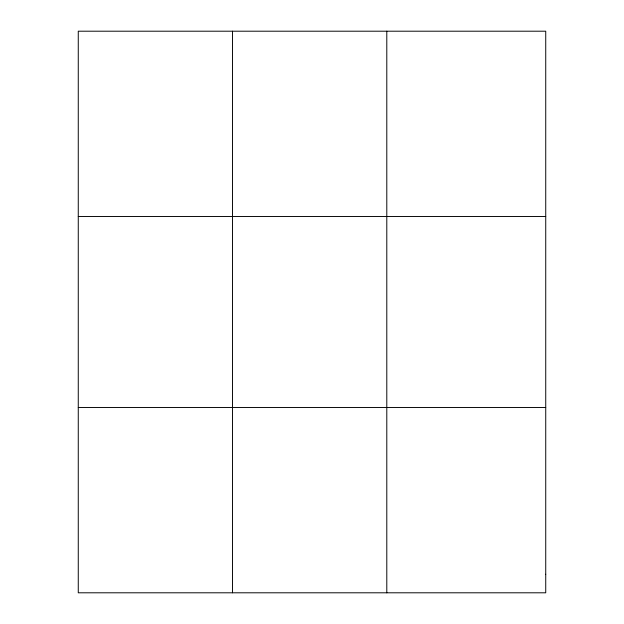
<?xml version="1.0" encoding="UTF-8"?>
<svg xmlns="http://www.w3.org/2000/svg" width="624" height="624" viewBox="0 0 624 624"><rect width="100%" height="100%" fill="white"/><g stroke="black" fill="none" stroke-linecap="round" stroke-linejoin="round"><path stroke-width="0.94" d="M232.526 592.8L232.526 31.2M386.794 592.8L386.794 31.2M78.265 216.528L545.735 216.528M78.265 407.472L545.735 407.472M545.735 574.267L545.735 592.8L78.265 592.8L78.265 31.2L545.735 31.2L545.735 574.267"/></g></svg>
